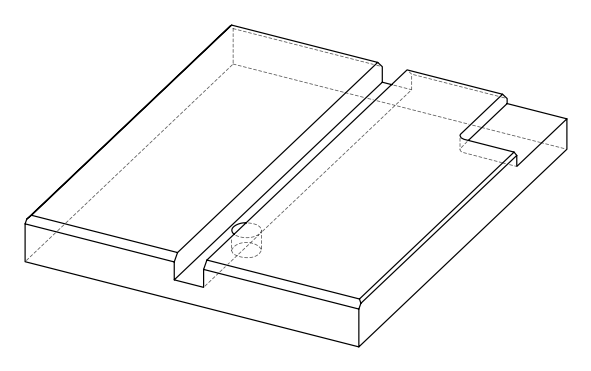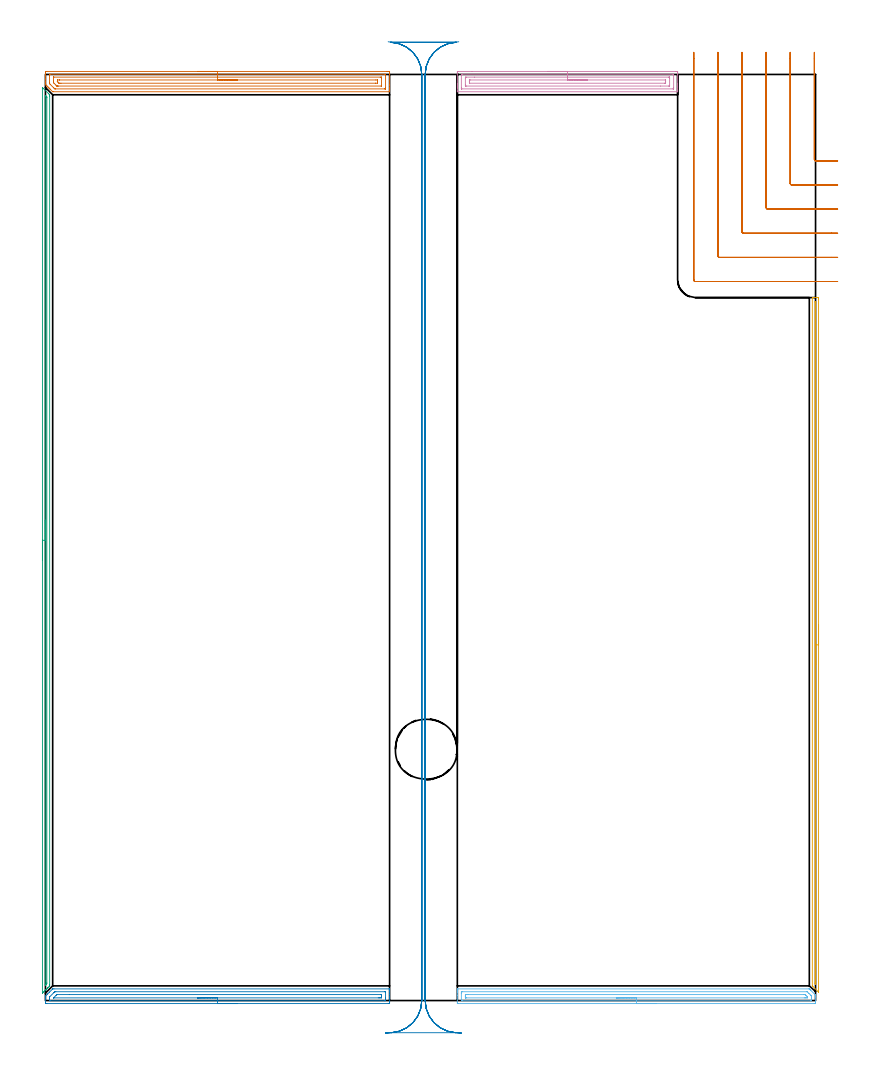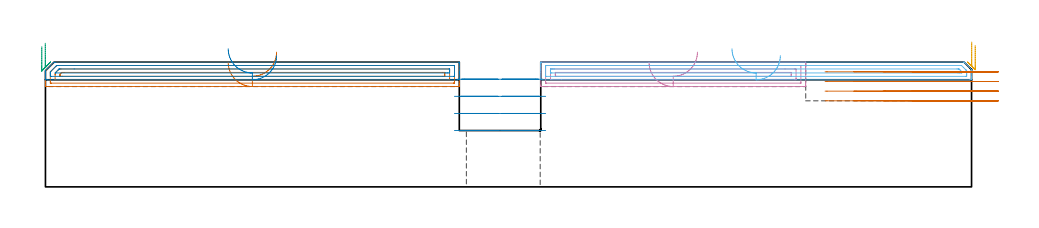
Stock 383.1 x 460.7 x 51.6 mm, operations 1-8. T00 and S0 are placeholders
(PLAN: 9 operations, 3 tool changes, 48.6 min)
(1 AREA_MILL | FG_CHAMFER_SURFACE | UGT0205_001 | 5.68 min | 9036 mm3)
(2 AREA_MILL_1 | FG_CHAMFER_SURFACE_1 | UGT0205_001 | 4.28 min | 4687 mm3)
(3 AREA_MILL_2 | FG_CHAMFER_SURFACE_2 | UGT0205_001 | 7.31 min | 2896 mm3)
(4 AREA_MILL_3 | FG_CHAMFER_SURFACE_3 | UGT0205_001 | 3.73 min | 6186 mm3)
(5 AREA_MILL_4 | FG_CHAMFER_SURFACE_4 | UGT0205_001 | 5.64 min | 1704 mm3)
(6 AREA_MILL_5 | FG_CHAMFER_SURFACE_5 | UGT0205_001 | 4.46 min | 4861 mm3)
(7 MILL_CORNER_NOTCH_RECTANGULAR | CORNER_NOTCH_RECTANGULAR | UGT0201_008 | Follow Part, ap 4, ae 75% | 6.61 min | 121292 mm3)
(8 MILL_RECTANGULAR_SLOT | SLOT_RECTANGULAR | UGT0201_004 | Follow Part, ap 8, ae 75% | 8.57 min | 438494 mm3)
(9 MILL_THROUGH_HOLE_FROM_SOLID_MATERIAL | STEP1HOLE | UGT0201_136 | Circular | 2.3 min | 17022 mm3)
(TOOL UGT0205_001 | Chamfer Mill 20 x 3 x 45 deg. | D20 FL50 Z2)
(TOOL UGT0201_008 | End Mill 16 mm | D16 FL32 Z4)
(TOOL UGT0201_004 | End Mill 32 mm | D32 FL53 Z6)
(TOOL UGT0201_136 | Carbide End Mill 20.0 | D20 FL30 Z4)
(OP 1 AREA_MILL)
G17 G21 G94 G90
T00 M6
G54
G17 G0 G90 X75.6 Y462.2 S1061 M3
G43 Z61.6 H0
Z51.5
G94 G1 X75.638 Z50.628 F250.
X75.752 Z49.763
X75.941 Z48.912
X76.203 Z48.08
X76.537 Z47.274
X76.94 Z46.5
X77.408 Z45.764
X77.94 Z45.072
X78.529 Z44.429
X79.172 Z43.84
X79.864 Z43.308
X80.6 Z42.84
X81.374 Z42.437
X82.18 Z42.103
X83.012 Z41.841
X83.864 Z41.652
X84.728 Z41.538
X85.6 Z41.5
X169.973
X170.567 Y462.199 Z41.501
X171.156 Y462.194 Z41.504
X171.192 Y462.192 Z41.506
X171.197 Y461.608 Z42.09
X171.2 Y460.977 Z42.721
Y455.367 Z48.328
Y453.954 Z49.743
Y453.584 Z50.111
Y452.845 Z50.855
Y452.591 Z51.109
X171.193 Y452.159 Z51.533
X171.19 Y452.103 Z51.588
X171.015 Y452.1 Z51.6
X3.763
X3.605 Y452.103 Z51.589
X3.518 Y452.18 Z51.517
X2.56 Y453.138 Z50.558
X2.421 Y453.277 Z50.42
X2.255 Y453.444 Z50.254
X2.114 Y453.584 Z50.112
X1.974 Y453.725 Z49.973
X1.81 Y453.889 Z49.809
X1.668 Y454.03 Z49.666
X1.527 Y454.172 Z49.526
X1.366 Y454.333 Z49.365
X1.222 Y454.475 Z49.22
X1.08 Y454.619 Z49.079
X0.922 Y454.777 Z48.921
X0.777 Y454.921 Z48.774
X0.633 Y455.066 Z48.632
X0.477 Y455.222 Z48.476
X0.331 Y455.367 Z48.329
X0.185 Y455.513 Z48.184
X0.041 Y455.655 Z48.035
X0.01 Y455.697 Z47.992
X0. Y455.736 Z47.953
Y455.867 Z47.826
Y456.144 Z47.555
Y456.411 Z47.289
Y457.15 Z46.545
Y458.411 Z45.286
Y459.825 Z43.871
Y460.455 Z43.241
Y461.347 Z42.35
X0.002 Y461.608 Z42.089
X0.008 Y462.191 Z41.506
X0.045 Y462.194 Z41.504
X0.633 Y462.2 Z41.5
X85.6
Y460.786 Z42.914
X168.779 Y460.785 Z42.915
X168.848 Y460.784 Z42.916
X168.988 Y460.779 Z42.921
X169.19 Y460.769 Z42.931
X169.192 Y460.716 Z42.984
X169.199 Y460.297 Z43.403
X169.2 Y454.056 Z49.644
X169.196 Y453.584 Z50.116
X169.193 Y453.532 Z50.168
X169.192 Y453.525 Z50.175
X169.151 Y453.521 Z50.179
X169.058 Y453.517 Z50.183
X168.918 Y453.515 Z50.185
X168.848 Y453.514 Z50.186
X5.035 Y453.515 Z50.185
X4.895 Y453.518 Z50.182
X4.638 Y453.524 Z50.176
X4.574 Y453.584 Z50.116
X4.21 Y453.941 Z49.759
X2.421 Y455.729 Z47.971
X2.161 Y455.996 Z47.704
X2.032 Y456.13 Z47.57
X2.01 Y456.163 Z47.537
X2.006 Y456.199 Z47.501
X2.003 Y456.258 Z47.442
X2. Y456.678 Z47.022
Y460.244 Z43.456
X2.004 Y460.716 Z42.984
X2.007 Y460.768 Z42.932
X2.008 Y460.775 Z42.925
X2.05 Y460.779 Z42.921
X2.142 Y460.783 Z42.917
X2.282 Y460.785 Z42.915
X2.352 Y460.786 Z42.914
X85.6
Y459.372 Z44.328
X166.55 Y459.371 Z44.329
X166.99 Y459.37 Z44.33
X167.136 Y459.367 Z44.333
X167.18 Y459.365 Z44.335
X167.19 Y459.282 Z44.418
X167.196 Y459.143 Z44.557
X167.199 Y458.933 Z44.767
Y455.159 Z48.541
X167.191 Y454.949 Z48.751
X167.187 Y454.934 Z48.766
X167.181 Y454.932 Z48.768
X167.155 Y454.929 Z48.771
X167.1
X166.99 Y454.928 Z48.772
X6.439
X5.999 Y454.929 Z48.771
X5.853 Y454.931 Z48.769
X5.736 Y454.935 Z48.765
X5.668 Y454.943 Z48.757
X5.621 Y454.987 Z48.713
X5.233 Y455.367 Z48.333
X4.21 Y456.391 Z47.309
X4.029 Y456.582 Z47.118
X4.01 Y456.941 Z46.759
X4.004 Y457.15 Z46.55
X4. Y457.359 Z46.341
X4.001 Y459.142 Z44.558
X4.009 Y459.351 Z44.349
X4.013 Y459.366 Z44.334
X4.019 Y459.368 Z44.332
X4.045 Y459.371 Z44.329
X4.1
X4.21 Y459.372 Z44.328
X85.6
Y457.957 Z45.743
X164.391
X165.131 Y457.954 Z45.746
X165.173 Y457.953 Z45.747
X165.19 Y457.951 Z45.749
X165.192 Y457.929 Z45.771
X165.196 Y457.818 Z45.882
X165.199 Y457.596 Z46.104
X165.2 Y457.151 Z46.549
X165.199 Y456.705 Z46.995
X165.196 Y456.482 Z47.218
X165.192 Y456.371 Z47.329
X165.19 Y456.35 Z47.35
X165.169 Y456.347 Z47.353
X165.114 Y456.345 Z47.355
X164.307 Y456.343 Z47.357
X164.222
X7.703
X6.893 Y456.344 Z47.356
X6.806 Y456.346 Z47.354
X6.722 Y456.349 Z47.351
X6.534 Y456.526 Z47.174
X6.42 Y456.637 Z47.063
X6.367 Y456.694 Z47.006
X6. Y457.149 Z46.551
Y457.15 Z46.55
X6.001 Y457.595 Z46.105
X6.004 Y457.818 Z45.882
X6.008 Y457.929 Z45.771
X6.01 Y457.951 Z45.749
X6.031 Y457.953 Z45.747
X6.086 Y457.955 Z45.745
X6.893 Y457.957 Z45.743
X6.978
X85.6
X86.472 Z45.781
X87.337 Z45.895
X88.188 Z46.083
X89.02 Z46.346
X89.826 Z46.68
X90.6 Z47.082
X91.336 Z47.551
X92.028 Z48.082
X92.671 Z48.672
X93.26 Z49.315
X93.792 Z50.007
X94.26 Z50.743
X94.663 Z51.516
X94.997 Z52.322
X95.259 Z53.154
X95.448 Z54.006
X95.562 Z54.871
X95.6 Z55.743
G0 Z61.6
M5
M2
(OP 2 AREA_MILL_1)
G17 G21 G94 G90
T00 M6
G54
G17 G0 G90 X95.6 Y-1.5 S1061 M3
G43 Z61.6 H0
Z54.3
G94 G1 X95.562 Z53.428 F250.
X95.448 Z52.564
X95.259 Z51.712
X94.997 Z50.88
X94.663 Z50.074
X94.26 Z49.3
X93.792 Z48.564
X93.26 Z47.872
X92.671 Z47.229
X92.028 Z46.64
X91.336 Z46.108
X90.6 Z45.64
X89.826 Z45.237
X89.02 Z44.903
X88.188 Z44.641
X87.336 Z44.452
X86.472 Z44.338
X85.6 Z44.3
X0.633
X0.093 Y-1.494 Z44.303
X0.008 Y-1.491 Z44.305
X0. Y-0.958 Z44.837
Y0.45 Z46.246
Y0.818 Z46.613
Y1.555 Z47.354
Y2.15 Z47.95
X0.001 Y2.188 Z47.988
X0.003 Y2.204 Z48.003
X1.08 Y3.28 Z49.08
X1.974 Y4.174 Z49.974
X3.501 Y5.702 Z51.5
X3.515 Y5.716 Z51.513
X3.596 Y5.8 Z51.584
X4.21 Z51.6
X171.015
X171.19 Y5.797 Z51.588
X171.193 Y5.761 Z51.552
X171.2 Y5.35 Z51.15
Y5.106 Z50.906
Y4.37 Z50.165
Y3.114 Z48.911
Y1.706 Z47.502
Y1.078 Z46.874
Y-0.698 Z45.099
X171.198 Y-0.958 Z44.839
X171.192 Y-1.492 Z44.306
X171.108 Y-1.494 Z44.303
X170.567 Y-1.5 Z44.3
X85.6
Y-0.086 Z45.714
X2.421 Y-0.085 Z45.715
X2.01 Y-0.07 Z45.73
X2.002 Y0.347 Z46.147
X2. Y0.818 Z46.618
X2.001 Y1.235 Z47.035
X2.01 Y1.706 Z47.506
X2.017 Y1.755 Z47.555
X2.052 Y1.797 Z47.597
X2.111 Y1.86 Z47.66
X4.21 Y3.96 Z49.76
X4.418 Y4.164 Z49.964
X4.632 Y4.37 Z50.17
X5.089 Y4.385 Z50.185
X5.105 Y4.386 Z50.186
X168.779 Y4.385 Z50.185
X169.19 Y4.37 Z50.17
X169.198 Y3.953 Z49.753
X169.2 Y1.288 Z47.088
Y0.818 Z46.618
X169.198 Y0.401 Z46.201
X169.19 Y-0.07 Z45.73
X168.794 Y-0.085 Z45.715
X168.779 Y-0.086 Z45.714
X85.6
Y1.328 Z47.128
X4.21 Y1.329 Z47.129
X4.156 Y1.33 Z47.13
X4.097 Y1.332 Z47.132
X4.057 Y1.334 Z47.134
X4.078 Y1.367 Z47.167
X4.145 Y1.44 Z47.24
X4.21 Y1.51 Z47.31
X5.294 Y2.594 Z48.394
X5.65 Y2.941 Z48.741
X5.674 Y2.962 Z48.762
X5.715 Y2.965 Z48.765
X5.809 Y2.969 Z48.769
X5.999 Y2.971 Z48.771
X11.885 Y2.972 Z48.772
X166.99 Y2.971 Z48.771
X167.116 Y2.969 Z48.769
X167.162 Y2.967 Z48.767
X167.181 Y2.965 Z48.765
X167.19 Y2.941 Z48.741
X167.195 Y2.803 Z48.603
X167.198 Y2.594 Z48.394
X167.2 Y2.386 Z48.186
X167.195 Y1.706 Z47.506
X167.191 Y1.506 Z47.306
X167.171 Y1.335 Z47.135
X166.99 Y1.333 Z47.133
X166.475 Y1.33 Z47.13
X166.095 Y1.329 Z47.129
X165.581 Y1.328 Z47.128
X85.6
X84.728 Z47.166
X83.864 Z47.28
X83.012 Z47.469
X82.18 Z47.732
X81.374 Z48.065
X80.6 Z48.468
X79.864 Z48.937
X79.172 Z49.468
X78.529 Z50.057
X77.94 Z50.701
X77.408 Z51.393
X76.94 Z52.128
X76.537 Z52.902
X76.203 Z53.708
X75.941 Z54.54
X75.752 Z55.392
X75.638 Z56.257
X75.6 Z57.128
G0 Z61.6
M5
M2
(OP 3 AREA_MILL_2)
G17 G21 G94 G90
T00 M6
G54
G17 G0 G90 X-1.5 Y218.95 S1061 M3
G43 Z61.6 H0
Z58.
G94 G1 Y218.988 Z57.128 F250.
Y219.102 Z56.263
Y219.291 Z55.412
Y219.553 Z54.58
Y219.887 Z53.774
Y220.29 Z53.
Y220.759 Z52.264
Y221.29 Z51.572
Y221.879 Z50.929
Y222.522 Z50.34
Y223.214 Z49.808
Y223.95 Z49.34
Y224.724 Z48.937
Y225.53 Z48.603
Y226.362 Z48.341
Y227.214 Z48.152
Y228.078 Z48.038
Y228.95 Z48.
Y453.905
X-1.496 Y454.18 Z48.004
X-1.494 Y454.182 Z48.005
X-1.48 Y454.18 Z48.02
X-1.428 Y454.128 Z48.072
X-1.025 Y453.726 Z48.472
X1.625 Y451.077 Z51.122
X2.069 Y450.631 Z51.568
X2.097 Y450.596 Z51.586
X2.1 Y450.012 Z51.6
Y7.888
X2.097 Y7.304 Z51.586
X2.069 Y7.268 Z51.568
X1.294 Y6.494 Z50.793
X1.036 Y6.234 Z50.532
X0.904 Y6.102 Z50.401
X0.431 Y5.63 Z49.93
X0.153 Y5.351 Z49.648
X-0.433 Y4.767 Z49.067
X-0.73 Y4.467 Z48.765
X-1.268 Y3.932 Z48.231
X-1.331 Y3.869 Z48.168
X-1.466 Y3.741 Z48.032
X-1.496 Y3.715 Z48.002
X-1.5 Y3.903 Z48.
Y228.95
X-0.086 Z49.414
X-0.085 Y449.955 Z49.415
X-0.084 Y450.012 Z49.416
X-0.072 Y450.31 Z49.428
X0.022 Y450.222 Z49.522
X0.238 Y450.012 Z49.738
X0.49 Y449.755 Z49.99
X0.678 Y449.56 Z50.178
X0.685 Y449.176 Z50.185
X0.686 Y449.118 Z50.186
X0.685 Y8.746 Z50.185
X0.679 Y8.35 Z50.179
X0.487 Y8.146 Z49.987
X0.238 Y7.888 Z49.738
X0.141 Y7.791 Z49.641
X0.046 Y7.699 Z49.546
X-0.047 Y7.614 Z49.453
X-0.079 Y7.602 Z49.421
X-0.085 Y7.831 Z49.415
X-0.086 Y7.888 Z49.414
Y228.95
Y229.822 Z49.452
Y230.687 Z49.566
Y231.538 Z49.755
Y232.37 Z50.017
Y233.176 Z50.351
Y233.95 Z50.754
Y234.686 Z51.223
Y235.378 Z51.754
Y236.021 Z52.343
Y236.61 Z52.986
Y237.142 Z53.678
Y237.61 Z54.414
Y238.013 Z55.188
Y238.347 Z55.994
Y238.609 Z56.826
Y238.798 Z57.678
Y238.912 Z58.543
Y238.95 Z59.414
G0 Z61.6
M5
M2
(OP 4 AREA_MILL_3)
G17 G21 G94 G90
T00 M6
G54
G17 G0 G90 X249.7 Y462.2 S1061 M3
G43 Z61.6 H0
Z51.5
G94 G1 X249.738 Z50.628 F250.
X249.852 Z49.763
X250.041 Z48.912
X250.303 Z48.08
X250.637 Z47.274
X251.04 Z46.5
X251.509 Z45.764
X252.04 Z45.072
X252.629 Z44.429
X253.272 Z43.84
X253.964 Z43.308
X254.7 Z42.84
X255.474 Z42.437
X256.28 Z42.103
X257.112 Z41.841
X257.964 Z41.652
X258.828 Z41.538
X259.7 Z41.5
X313.35
X313.94 Y462.197 Z41.503
X314.493 Y462.191 Z41.505
X314.497 Y462.166 Z41.531
X314.499 Y461.608 Z42.089
X314.5 Y461.046 Z42.65
Y456.259 Z47.435
Y455.598 Z48.1
Y455.367 Z48.33
Y454.706 Z48.991
Y454.475 Z49.221
Y454.014 Z49.685
Y453.154 Z50.545
Y452.692 Z51.006
Y452.406 Z51.292
X314.493 Y452.136 Z51.556
X314.49 Y452.103 Z51.589
X314.385 Y452.1 Z51.6
X205.015
X204.91 Y452.103 Z51.589
X204.907 Y452.136 Z51.556
X204.9 Y452.407 Z51.292
Y454.014 Z49.685
Y454.475 Z49.221
Y454.706 Z48.991
Y455.367 Z48.33
Y455.598 Z48.1
Y456.259 Z47.435
Y461.608 Z42.089
X204.902 Y461.94 Z41.756
X204.91 Y462.191 Z41.505
X205.16 Y462.199 Z41.499
X212.24 Y462.2 Z41.5
X259.7
Y460.786 Z42.914
X312.232 Y460.785 Z42.915
X312.37 Y460.782 Z42.918
X312.462 Y460.779 Z42.921
X312.491 Y460.773 Z42.927
X312.493 Y460.764 Z42.936
X312.496 Y460.716 Z42.984
X312.5 Y460.378 Z43.322
Y454.137 Z49.563
X312.496 Y453.584 Z50.116
X312.494 Y453.542 Z50.158
X312.491 Y453.527 Z50.173
X312.439 Y453.521 Z50.179
X312.301 Y453.516 Z50.184
X312.231 Y453.515 Z50.185
X207.169
X207.03 Y453.518 Z50.182
X206.938 Y453.521 Z50.179
X206.909 Y453.527 Z50.173
X206.907 Y453.536 Z50.164
X206.904 Y453.584 Z50.116
X206.9 Y453.923 Z49.777
Y460.163 Z43.537
X206.904 Y460.716 Z42.984
X206.906 Y460.758 Z42.942
X206.909 Y460.773 Z42.927
X206.961 Y460.779 Z42.921
X207.099 Y460.784 Z42.916
X207.169 Y460.785 Z42.915
X259.7 Y460.786 Z42.914
Y459.372 Z44.328
X309.946 Y459.371 Z44.329
X310.384 Y459.37 Z44.33
X310.445 Y459.368 Z44.332
X310.478 Y459.365 Z44.335
X310.49 Y459.348 Z44.352
X310.494 Y459.283 Z44.417
X310.499 Y459.05 Z44.65
X310.5 Y458.933 Z44.767
X310.499 Y455.251 Z48.449
X310.494 Y455.134 Z48.566
X310.483 Y454.935 Z48.765
X310.384 Y454.933 Z48.767
X309.931 Y454.93 Z48.77
X305.945 Y454.928 Z48.772
X209.454 Y454.929 Z48.771
X209.016 Y454.93 Z48.77
X208.955 Y454.932 Z48.768
X208.922 Y454.935 Z48.765
X208.91 Y454.952 Z48.748
X208.906 Y455.017 Z48.683
X208.901 Y455.25 Z48.45
X208.9 Y455.367 Z48.333
X208.901 Y459.049 Z44.651
X208.906 Y459.167 Z44.533
X208.917 Y459.365 Z44.335
X209.016 Y459.367 Z44.333
X209.469 Y459.37 Z44.33
X213.441 Y459.372 Z44.328
X259.7
Y457.957 Z45.743
X308.338
X308.427 Y457.956 Z45.744
X308.471 Y457.953 Z45.747
X308.487 Y457.951 Z45.749
X308.49 Y457.94 Z45.76
X308.499 Y457.256 Z46.444
Y457.15 Z46.55
X308.493 Y456.371 Z47.329
X308.487 Y456.349 Z47.351
X308.47 Y456.347 Z47.353
X308.421 Y456.345 Z47.355
X308.32 Y456.343 Z47.357
X308.119
X211.062
X210.973 Y456.344 Z47.356
X210.929 Y456.347 Z47.353
X210.914 Y456.349 Z47.351
X210.91 Y456.36 Z47.34
X210.901 Y457.044 Z46.656
Y457.15 Z46.55
X210.907 Y457.929 Z45.771
X210.913 Y457.951 Z45.749
X210.93 Y457.953 Z45.747
X210.98 Y457.955 Z45.745
X211.08 Y457.957 Z45.743
X211.281
X259.7
X260.572 Z45.781
X261.437 Z45.895
X262.288 Z46.083
X263.12 Z46.346
X263.926 Z46.68
X264.7 Z47.082
X265.436 Z47.551
X266.128 Z48.082
X266.771 Z48.672
X267.36 Z49.315
X267.892 Z50.007
X268.36 Z50.743
X268.763 Z51.516
X269.097 Z52.322
X269.359 Z53.154
X269.548 Z54.006
X269.662 Z54.871
X269.7 Z55.743
G0 Z61.6
M5
M2
(OP 5 AREA_MILL_4)
G17 G21 G94 G90
T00 M6
G54
G17 G0 G90 X384.6 Y186.95 S1061 M3
G43 Z61.6 H0
Z58.5
G94 G1 Y186.912 Z57.628 F250.
Y186.798 Z56.764
Y186.609 Z55.912
Y186.347 Z55.08
Y186.013 Z54.274
Y185.61 Z53.5
Y185.141 Z52.764
Y184.61 Z52.072
Y184.021 Z51.429
Y183.378 Z50.84
Y182.686 Z50.308
Y181.95 Z49.84
Y181.176 Z49.437
Y180.37 Z49.103
Y179.538 Z48.841
Y178.686 Z48.652
Y177.822 Z48.538
Y176.95 Z48.5
X384.599 Y4.318 Z48.499
X384.598 Y4.288 Z48.498
X384.595 Y4.256 Z48.499
X384.59 Y4.218 Z48.502
X384.486 Y4.312 Z48.61
X384.389 Y4.411 Z48.71
X381.736 Y7.064 Z51.364
X381.573 Y7.229 Z51.524
X381.504 Y7.305 Z51.589
X381.5 Y7.511 Z51.6
Y349.518
X381.503 Y349.69 Z51.588
X381.599 Y349.696 Z51.492
X381.703 Y349.7 Z51.397
X381.911 Z51.189
X382.616 Z50.478
X383.836 Z49.26
X384.351 Y349.694 Z48.744
X384.593 Y349.69 Z48.501
X384.598 Y349.326 Z48.5
X384.6 Y349.071
Y176.95
X383.186 Z49.914
X383.185 Y8.713 Z49.915
X383.184 Y8.406 Z49.916
X383.181 Y8.126 Z49.919
X383.179 Y8.093 Z49.921
X383.152 Y8.11 Z49.948
X383.053 Y8.205 Z50.047
X382.952 Y8.307 Z50.148
X382.929 Y8.333 Z50.171
X382.921 Y8.361 Z50.179
X382.919 Y8.406 Z50.181
X382.916 Y8.686 Z50.184
X382.914 Y8.992 Z50.186
Y9.3
X382.915 Y347.283 Z50.185
X382.917 Y347.563 Z50.183
X382.919 Y347.649 Z50.181
X382.921 Y347.683 Z50.179
X382.935 Y347.69 Z50.165
X383.083 Y347.696 Z50.017
X383.167 Y347.69 Z49.933
X383.179 Y347.684 Z49.921
X383.181 Y347.657 Z49.919
X383.184 Y347.592 Z49.916
X383.185 Y347.283 Z49.915
X383.186 Y346.976 Z49.914
Y176.95
Y176.078 Z49.952
Y175.213 Z50.066
Y174.362 Z50.255
Y173.53 Z50.517
Y172.724 Z50.851
Y171.95 Z51.254
Y171.214 Z51.723
Y170.522 Z52.254
Y169.879 Z52.843
Y169.29 Z53.486
Y168.758 Z54.178
Y168.29 Z54.914
Y167.887 Z55.688
Y167.553 Z56.494
Y167.291 Z57.326
Y167.102 Z58.178
Y166.988 Z59.043
Y166.95 Z59.914
G0 Z61.6
M5
M2
(OP 6 AREA_MILL_5)
G17 G21 G94 G90
T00 M6
G54
G17 G0 G90 X304. Y-1.5 S1061 M3
G43 Z61.6 H0
Z54.3
G94 G1 X303.962 Z53.428 F250.
X303.848 Z52.564
X303.659 Z51.712
X303.397 Z50.88
X303.063 Z50.074
X302.66 Z49.3
X302.191 Z48.564
X301.66 Z47.872
X301.071 Z47.229
X300.428 Z46.64
X299.736 Z46.108
X299. Z45.64
X298.226 Z45.237
X297.42 Z44.903
X296.588 Z44.641
X295.736 Z44.452
X294.872 Z44.338
X294. Z44.3
X205.523
X204.983 Y-1.494 Z44.304
X204.908 Y-1.492 Z44.306
X204.9 Y-0.958 Z44.839
Y2.594 Z48.389
Y4.02 Z49.816
Y4.37 Z50.165
Y5.07 Z50.869
Y5.373 Z51.173
X204.908 Y5.763 Z51.554
X204.91 Y5.797 Z51.588
X205.076 Y5.8 Z51.6
X379.796
X379.995 Y5.796 Z51.589
X380.06 Y5.742 Z51.538
X380.399 Y5.402 Z51.2
X380.544 Y5.258 Z51.053
X380.69 Y5.112 Z50.909
X382.912 Y2.89 Z48.686
X383.073 Y2.725 Z48.522
X383.097 Y2.693 Z48.488
X383.1 Y2.513 Z48.312
Y1.706 Z47.5
Y-0.42 Z45.377
X383.096 Y-0.958 Z44.837
X383.092 Y-1.491 Z44.305
X383.016 Y-1.493 Z44.303
X382.477 Y-1.5 Z44.3
X294.
Y-0.086 Z45.714
X207.31 Y-0.085 Z45.715
X206.91 Y-0.07 Z45.73
X206.901 Y0.337 Z46.137
X206.9 Y3.482 Z49.282
X206.901 Y3.888 Z49.688
X206.91 Y4.37 Z50.17
X207.295 Y4.385 Z50.185
X207.31 Y4.386 Z50.186
X378.887 Y4.385 Z50.185
X378.902 Y4.383 Z50.183
X378.968 Y4.37 Z50.17
X379.796 Y3.554 Z49.354
X380.712 Y2.638 Z48.438
X380.734 Y2.616 Z48.416
X380.754 Y2.594 Z48.394
X381.09 Y2.196 Z47.996
X381.097 Y1.706 Z47.506
X381.1 Y1.298 Z47.098
Y0.818 Z46.618
X381.099 Y0.412 Z46.212
X381.09 Y-0.07 Z45.73
X380.705 Y-0.085 Z45.715
X380.69 Y-0.086 Z45.714
X294.
Y1.328 Z47.128
X209.478 Y1.329 Z47.129
X209.098 Y1.33 Z47.13
X208.971 Y1.331 Z47.131
X208.927 Y1.334 Z47.134
X208.91 Y1.337 Z47.137
X208.907 Y1.379 Z47.179
X208.903 Y1.51 Z47.31
X208.901 Y1.706 Z47.506
X208.9 Y1.902 Z47.702
X208.903 Y2.594 Z48.394
X208.905 Y2.785 Z48.585
X208.917 Y2.964 Z48.764
X209.098 Y2.967 Z48.767
X209.613 Y2.97 Z48.77
X209.992 Y2.971 Z48.771
X210.505 Y2.972 Z48.772
X377.115 Y2.971 Z48.771
X377.63 Y2.97 Z48.77
X377.818 Y2.967 Z48.767
X377.909 Y2.965 Z48.765
X378.008 Y2.882 Z48.682
X378.302 Y2.594 Z48.394
X378.902 Y1.996 Z47.796
X379.042 Y1.849 Z47.649
X379.075 Y1.812 Z47.612
X379.09 Y1.77 Z47.57
X379.093 Y1.706 Z47.506
X379.094 Y1.515 Z47.315
X379.082 Y1.335 Z47.135
X378.902 Y1.333 Z47.133
X378.387 Y1.33 Z47.13
X378.008 Y1.329 Z47.129
X377.495 Y1.328 Z47.128
X294.
X293.128 Z47.166
X292.263 Z47.28
X291.412 Z47.469
X290.58 Z47.732
X289.774 Z48.065
X289. Z48.468
X288.264 Z48.937
X287.572 Z49.468
X286.929 Z50.057
X286.34 Z50.701
X285.808 Z51.393
X285.34 Z52.128
X284.937 Z52.902
X284.603 Z53.708
X284.341 Z54.54
X284.152 Z55.392
X284.038 Z56.257
X284. Z57.128
G0 Z61.6
M5
M2
(OP 7 MILL_CORNER_NOTCH_RECTANGULAR)
G17 G21 G94 G90
T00 M6
G54
G17 G0 G90 X382.5 Y471.7 S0 M3
G43 Z61.6 H0
Z47.6
G94 G1 Y468.7 F250.
Y418.494 F500.
G3 X383.294 Y417.7 R0.8
G1 X391.1
X394.1 F250.
G0 Z61.6
X370.5 Y471.7
Z47.6
G1 Y468.7
Y406.495 F500.
G3 X371.295 Y405.7 R0.8
G1 X391.1
X394.1 F250.
G0 Z61.6
X358.5 Y471.7
Z47.6
G1 Y468.7
Y394.495 F500.
G3 X359.295 Y393.7 R0.8
G1 X391.1
X394.1 F250.
G0 Z61.6
X346.5 Y471.7
Z47.6
G1 Y468.7
Y382.495 F500.
G3 X347.295 Y381.7 R0.8
G1 X391.1
X394.1 F250.
G0 Z61.6
X334.5 Y471.7
Z47.6
G1 Y468.7
Y370.495 F500.
G3 X335.295 Y369.7 R0.8
G1 X391.1
X394.1 F250.
G0 Z61.6
X322.5 Y471.7
Z47.6
G1 Y468.7
Y358.496 F500.
G3 X323.296 Y357.7 R0.8
G1 X391.1
X394.1 F250.
G0 Z61.6
X382.5 Y471.7
Z43.6
G1 Y468.7
Y418.494 F500.
G3 X383.294 Y417.7 R0.8
G1 X391.1
X394.1 F250.
G0 Z61.6
X370.5 Y471.7
Z43.6
G1 Y468.7
Y406.495 F500.
G3 X371.295 Y405.7 R0.8
G1 X391.1
X394.1 F250.
G0 Z61.6
X358.5 Y471.7
Z43.6
G1 Y468.7
Y394.495 F500.
G3 X359.295 Y393.7 R0.8
G1 X391.1
X394.1 F250.
G0 Z61.6
X346.5 Y471.7
Z43.6
G1 Y468.7
Y382.495 F500.
G3 X347.295 Y381.7 R0.8
G1 X391.1
X394.1 F250.
G0 Z61.6
X334.5 Y471.7
Z43.6
G1 Y468.7
Y370.495 F500.
G3 X335.295 Y369.7 R0.8
G1 X391.1
X394.1 F250.
G0 Z61.6
X322.5 Y471.7
Z43.6
G1 Y468.7
Y358.496 F500.
G3 X323.296 Y357.7 R0.8
G1 X391.1
X394.1 F250.
G0 Z61.6
X382.5 Y471.7
Z39.6
G1 Y468.7
Y418.494 F500.
G3 X383.294 Y417.7 R0.8
G1 X391.1
X394.1 F250.
G0 Z61.6
X370.5 Y471.7
Z39.6
G1 Y468.7
Y406.495 F500.
G3 X371.295 Y405.7 R0.8
G1 X391.1
X394.1 F250.
G0 Z61.6
X358.5 Y471.7
Z39.6
G1 Y468.7
Y394.495 F500.
G3 X359.295 Y393.7 R0.8
G1 X391.1
X394.1 F250.
G0 Z61.6
X346.5 Y471.7
Z39.6
G1 Y468.7
Y382.495 F500.
G3 X347.295 Y381.7 R0.8
G1 X391.1
X394.1 F250.
G0 Z61.6
X334.5 Y471.7
Z39.6
G1 Y468.7
Y370.495 F500.
G3 X335.295 Y369.7 R0.8
G1 X391.1
X394.1 F250.
G0 Z61.6
X322.5 Y471.7
Z39.6
G1 Y468.7
Y358.496 F500.
G3 X323.296 Y357.7 R0.8
G1 X391.1
X394.1 F250.
G0 Z61.6
X382.5 Y471.7
Z35.6
G1 Y468.7
Y418.494 F500.
G3 X383.294 Y417.7 R0.8
G1 X391.1
X394.1 F250.
G0 Z61.6
X370.5 Y471.7
Z35.6
G1 Y468.7
Y406.495 F500.
G3 X371.295 Y405.7 R0.8
G1 X391.1
X394.1 F250.
G0 Z61.6
X358.5 Y471.7
Z35.6
G1 Y468.7
Y394.495 F500.
G3 X359.295 Y393.7 R0.8
G1 X391.1
X394.1 F250.
G0 Z61.6
X346.5 Y471.7
Z35.6
G1 Y468.7
Y382.495 F500.
G3 X347.295 Y381.7 R0.8
G1 X391.1
X394.1 F250.
G0 Z61.6
X334.5 Y471.7
Z35.6
G1 Y468.7
Y370.495 F500.
G3 X335.295 Y369.7 R0.8
G1 X391.1
X394.1 F250.
G0 Z61.6
X322.5 Y471.7
Z35.6
G1 Y468.7
Y358.496 F500.
G3 X323.296 Y357.7 R0.8
G1 X391.1
X394.1 F250.
G0 Z61.6
M5
M2
(OP 8 MILL_RECTANGULAR_SLOT)
G17 G21 G94 G90
T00 M6
G54
G17 G0 G90 X170.499 Y476.964 S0 M3
G43 Z61.6 H0
Z44.525
G94 G1 X173.469 Y476.538 F250.
G2 X187.2 Y460.7 R16. F500.
G1 Y0.
G2 X172.179 Y-15.97 R16.
G1 Y-16.
X203.921
Y-15.97
G2 X188.9 Y0. R16.
G1 Y460.7
G2 X202.634 Y476.539 R16.
G1 X205.604 Y476.964 F250.
G0 Z61.6
X206.915 Y-16.154
Z37.45
G1 X203.921 Y-15.97
G2 X188.9 Y0. R16. F500.
G1 Y460.7
G2 X204.334 Y476.69 R16.
G1 X171.766
G2 X187.2 Y460.7 R16.
G1 Y0.
G2 X172.179 Y-15.97 R16.
G1 X169.185 Y-16.154 F250.
G0 X206.915 Z30.375
G1 X203.921 Y-15.97
G2 X188.9 Y0. R16. F500.
G1 Y460.7
G2 X204.334 Y476.69 R16.
G1 Y476.7
X171.766
Y476.69
G2 X187.2 Y460.7 R16.
G1 Y0.
G2 X172.179 Y-15.97 R16.
G1 X169.185 Y-16.154 F250.
G0 X206.915 Z23.3
G1 X203.921 Y-15.97
G2 X188.9 Y0. R16. F500.
G1 Y460.7
G2 X204.334 Y476.69 R16.
G1 Y476.7
X171.766
Y476.69
G2 X187.2 Y460.7 R16.
G1 Y0.
G2 X172.179 Y-15.97 R16.
G1 X169.185 Y-16.154 F250.
G0 Z61.6
M5
M2
